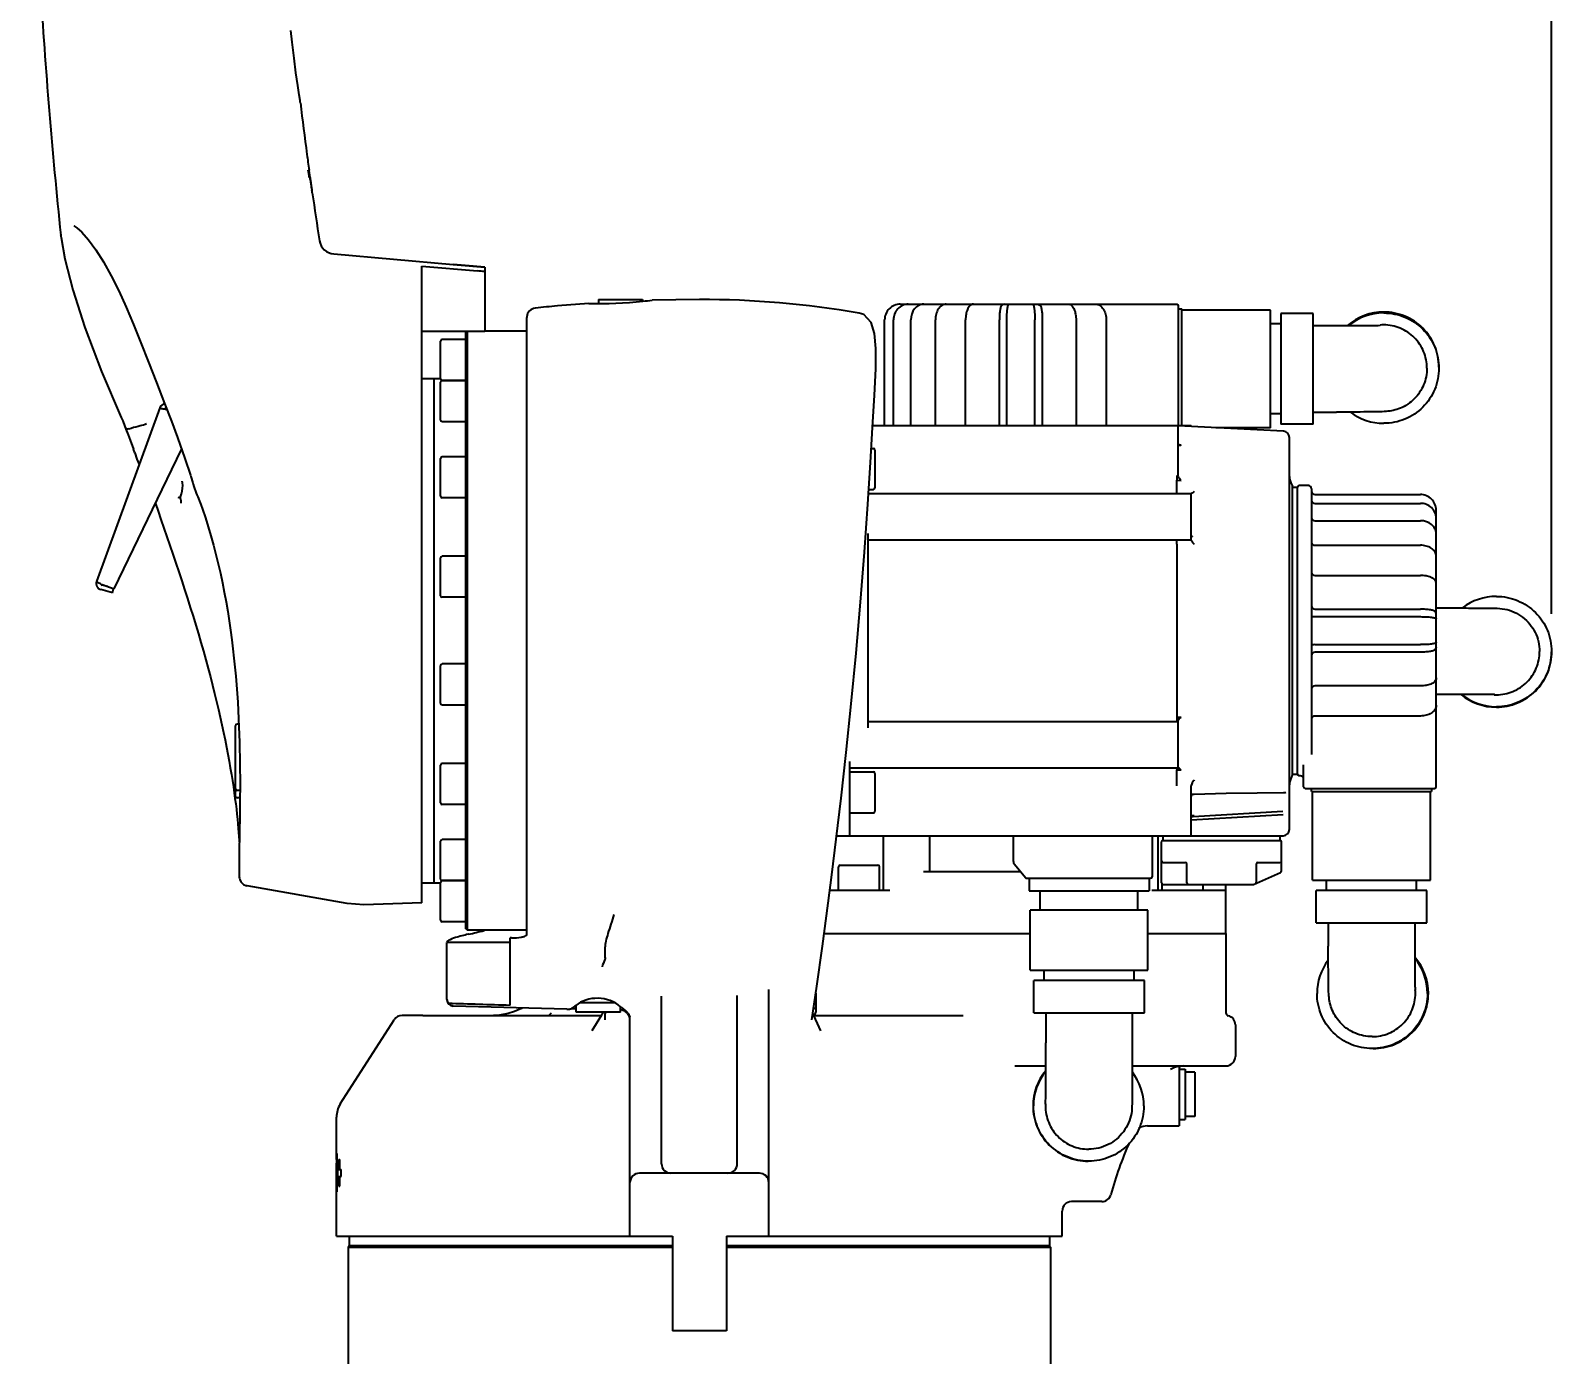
# Model space of a CAD drawing. Header units: millimetres. Extents: x 4086 to 10416, y 123 to 1549.
# Drawn here: x 6613.7 to 6734.2, y 687.2 to 792.2 of the extents above; entities that cross this region are included whole.
import ezdxf

# ---------------------------------------------------------------- set-up
doc = ezdxf.new("R2010")
doc.units = ezdxf.units.MM
doc.layers.add('外形图', color=7, linetype='Continuous')
doc.layers.add('尺寸标注', color=7, linetype='Continuous')
doc.styles.add('思源黑', font='SourceHanSansCN-Normal.ttf')
doc.dimstyles.new('尺寸标注_1_4比例中六', dxfattribs={"dimtxt": 10, "dimasz": 8, "dimexe": 2, "dimexo": 1.5, "dimgap": 1, "dimtad": 1, "dimdec": 1, "dimlfac": 4, "dimdsep": 46, "dimtxsty": '思源黑', "dimcen": 0.09, "dimadec": 0, "dimazin": 0, "dimtp": 0.01, "dimtm": 0.01, "dimtfac": 1, "dimtdec": 1, "dimtofl": 0, "dimtmove": 0, "dimatfit": 3, "dimfxl": 1, "dimtolj": 1, "dimarcsym": 0})

# ---------------------------------------------------------------- blocks, each defined once
blk = doc.blocks.new('*D778')
at = {"layer": 'Defpoints', "color": 0}
for p in [(6734.24, 975.67), (6613.72, 801.83), (6734.24, 744.42)]:
    blk.add_point(p, dxfattribs=at)
at = {"layer": '尺寸标注', "color": 0, "lineweight": -2}
for p, q in [((6613.72, 803.33), (6613.72, 977.67)), ((6734.24, 745.92), (6734.24, 977.67)), ((6621.72, 975.67), (6726.24, 975.67))]:
    blk.add_line(p, q, dxfattribs=at)
at = {"layer": '尺寸标注', "color": 0}
for points in [[(6621.72, 977), (6621.72, 974.34), (6613.72, 975.67)], [(6726.24, 974.34), (6726.24, 977), (6734.24, 975.67)]]:
    blk.add_solid(points, dxfattribs=at)
at = {"layer": '尺寸标注', "color": 0, "insert": (6673.2, 981.85), "char_height": 10, "attachment_point": 5, "style": '思源黑'}
blk.add_mtext('\\A1;482.1', dxfattribs=at)

msp = doc.modelspace()

# ---------------------------------------------------------------- linework, layer by layer
at = {"layer": '外形图', "linetype": 'Continuous'}
for p, q in [((6635.624, 782.327), (6635.625, 782.327)), ((6635.732, 781.077), (6635.773, 781.077)), ((6635.853, 780.502), (6635.812, 780.502)), ((6635.827, 780.694), (6635.853, 780.502)), ((6635.89, 780.389), (6635.874, 780.505)), ((6635.876, 780.505), (6635.886, 780.428)), ((6635.886, 780.428), (6635.915, 780.225)), ((6635.9, 780.32), (6635.89, 780.389)), ((6635.967, 779.856), (6635.991, 779.692)), ((6635.991, 779.692), (6636.01, 779.552)), ((6616.126, 775.935), (6616.124, 775.957)), ((6637.748, 774.437), (6647.219, 773.608)), ((6644.719, 723.016), (6644.719, 773.467)), ((6644.719, 773.467), (6649.132, 773.086)), ((6649.719, 768.282), (6644.719, 768.282)), ((6646.219, 764.532), (6646.219, 767.532)), ((6648.219, 767.657), (6646.344, 767.657)), ((6644.719, 764.565), (6645.719, 764.565)), ((6645.719, 764.577), (6646.219, 764.577)), ((6645.719, 724.577), (6645.719, 764.577)), ((6646.219, 761.266), (6646.219, 764.266)), ((6648.219, 764.407), (6646.344, 764.407)), ((6648.219, 764.391), (6646.344, 764.391)), ((6623.974, 762.248), (6618.964, 748.482)), ((6624.348, 762.578), (6624.898, 761.177)), ((6624.496, 762.202), (6624.444, 762.202)), ((6624.479, 762.174), (6624.452, 762.161)), ((6624.458, 762.114), (6624.479, 762.174)), ((6624.529, 762.117), (6624.458, 762.114)), ((6624.507, 762.175), (6624.479, 762.174)), ((6620.91, 761.477), (6620.989, 761.301)), ((6620.989, 761.301), (6621.034, 761.2)), ((6621.034, 761.2), (6621.206, 760.753)), ((6621.206, 760.753), (6621.248, 760.635)), ((6621.249, 760.633), (6621.248, 760.635)), ((6621.249, 760.633), (6621.283, 760.545)), ((6621.283, 760.545), (6621.459, 760.096)), ((6624.898, 761.177), (6624.898, 761.177)), ((6648.219, 761.141), (6646.344, 761.141)), ((6621.459, 760.096), (6621.626, 759.663)), ((6621.626, 759.663), (6621.884, 758.954)), ((6620.344, 747.889), (6625.7, 758.936)), ((6621.983, 758.671), (6621.884, 758.954)), ((6621.983, 758.671), (6622.161, 758.169)), ((6622.161, 758.169), (6622.333, 757.738)), ((6646.219, 755.23), (6646.219, 758.23)), ((6648.219, 758.355), (6646.344, 758.355)), ((6648.219, 755.105), (6646.344, 755.105)), ((6646.219, 747.345), (6646.219, 750.345)), ((6648.219, 750.47), (6646.344, 750.47)), ((6620.226, 747.581), (6619.304, 747.828)), ((6619.844, 748.071), (6619.401, 748.19)), ((6619.405, 748.231), (6620.344, 747.889)), ((6620.226, 747.581), (6620.311, 747.898)), ((6648.219, 747.22), (6646.344, 747.22)), ((6646.219, 738.81), (6646.219, 741.81)), ((6648.219, 741.935), (6646.344, 741.935)), ((6648.219, 738.685), (6646.344, 738.685)), ((6629.969, 732.043), (6629.969, 737.043)), ((6630.23, 737.168), (6630.094, 737.168)), ((6648.219, 734.049), (6646.344, 734.049)), ((6646.219, 730.924), (6646.219, 733.924)), ((6629.969, 731.452), (6629.969, 732.043)), ((6630.324, 731.918), (6630.094, 731.918)), ((6630.324, 731.974), (6630.322, 731.504)), ((6630.321, 731.327), (6630.094, 731.327))]:
    msp.add_line(p, q, dxfattribs=at)
at = {"layer": '外形图', "color": 7, "linetype": 'Continuous'}
for p, q in [((6647.219, 773.608), (6647.219, 773.604)), ((6648.469, 773.495), (6647.219, 773.604)), ((6647.219, 773.604), (6649.719, 773.385)), ((6649.719, 773.385), (6648.469, 773.495)), ((6649.719, 773.385), (6649.719, 768.282)), ((6657.969, 770.521), (6655.469, 770.32)), ((6655.469, 770.315), (6655.469, 770.32)), ((6658.719, 770.827), (6662.219, 770.827)), ((6658.719, 770.827), (6658.719, 770.51)), ((6662.219, 770.827), (6662.219, 770.685)), ((6666.719, 770.827), (6662.969, 770.771)), ((6682.635, 770.452), (6684.508, 770.452)), ((6684.512, 770.452), (6690.829, 770.452)), ((6690.868, 770.452), (6704.561, 770.452)), ((6704.686, 760.827), (6704.686, 770.327)), ((6653.049, 769.452), (6653.047, 769.398)), ((6653.047, 720.404), (6653.047, 769.398)), ((6679.739, 769.626), (6679.366, 769.75)), ((6681.394, 760.827), (6681.394, 769.202)), ((6682.096, 760.827), (6682.096, 769.202)), ((6683.469, 760.827), (6683.469, 769.202)), ((6685.418, 760.827), (6685.418, 769.202)), ((6687.812, 760.827), (6687.812, 769.202)), ((6690.487, 760.827), (6690.487, 769.202)), ((6691.076, 760.827), (6691.076, 769.202)), ((6693.296, 760.827), (6693.296, 769.202)), ((6693.885, 769.202), (6693.885, 760.827)), ((6696.56, 769.202), (6696.56, 760.827)), ((6698.954, 769.202), (6698.954, 760.827)), ((6704.686, 770.077), (6704.936, 770.077)), ((6704.936, 760.827), (6704.936, 770.077)), ((6711.961, 769.99), (6704.936, 769.99)), ((6711.961, 760.665), (6711.961, 769.99)), ((6715.341, 769.715), (6712.786, 769.715)), ((6712.786, 769.715), (6712.786, 760.94)), ((6715.341, 760.94), (6715.341, 769.715)), ((6648.219, 768.202), (6648.298, 768.282)), ((6648.219, 720.952), (6648.219, 768.202)), ((6648.344, 720.827), (6648.344, 768.282)), ((6653.047, 768.327), (6649.719, 768.327)), ((6712.786, 768.895), (6711.961, 768.895)), ((6715.341, 768.752), (6717.186, 768.752)), ((6724.361, 765.372), (6724.361, 765.386)), ((6712.786, 761.76), (6711.961, 761.76)), ((6715.341, 761.902), (6717.186, 761.902)), ((6680.445, 760.827), (6705.694, 760.827)), ((6704.644, 756.962), (6704.644, 760.827)), ((6712.995, 760.384), (6704.644, 760.822)), ((6705.694, 760.767), (6705.694, 760.827)), ((6711.961, 760.665), (6707.645, 760.665)), ((6715.341, 760.94), (6712.786, 760.94)), ((6704.698, 759.306), (6704.778, 759.302)), ((6704.778, 759.302), (6704.881, 759.296)), ((6713.469, 728.827), (6713.469, 759.885)), ((6680.333, 759.019), (6680.506, 759.019)), ((6680.631, 758.894), (6680.631, 755.894)), ((6704.557, 756.872), (6704.544, 756.505)), ((6680.13, 755.769), (6680.506, 755.769)), ((6704.544, 755.613), (6704.544, 756.505)), ((6704.544, 756.505), (6704.881, 756.481)), ((6713.656, 756.136), (6713.719, 756.023)), ((6713.719, 733.132), (6713.719, 756.023)), ((6713.719, 755.952), (6714.094, 755.952)), ((6714.094, 733.202), (6714.094, 755.952)), ((6714.969, 756.077), (6714.219, 756.077)), ((6715.219, 755.827), (6715.219, 734.763)), ((6680.111, 755.452), (6705.694, 755.452)), ((6705.694, 751.747), (6705.694, 755.452)), ((6715.469, 755.369), (6723.844, 755.369)), ((6715.469, 754.667), (6723.844, 754.667)), ((6715.469, 753.295), (6723.844, 753.295)), ((6725.094, 752.255), (6725.094, 754.128)), ((6680.094, 736.877), (6680.094, 752.277)), ((6705.736, 752.051), (6705.707, 752.096)), ((6705.756, 752.037), (6705.736, 752.051)), ((6705.756, 752.037), (6705.755, 752.037)), ((6725.094, 745.934), (6725.094, 752.251)), ((6680.094, 751.777), (6705.694, 751.777)), ((6704.544, 751.422), (6704.544, 737.732)), ((6715.469, 751.345), (6723.844, 751.345)), ((6715.469, 748.951), (6723.844, 748.951)), ((6715.469, 746.276), (6723.844, 746.276)), ((6715.469, 745.687), (6723.844, 745.687)), ((6725.094, 732.202), (6725.094, 745.895)), ((6715.469, 743.468), (6723.844, 743.468)), ((6723.844, 742.878), (6715.469, 742.878)), ((6733.286, 742.926), (6733.286, 742.92)), ((6723.844, 740.203), (6715.469, 740.203)), ((6704.544, 737.732), (6704.881, 737.732)), ((6723.844, 737.81), (6715.469, 737.81)), ((6680.094, 737.377), (6704.644, 737.377)), ((6704.644, 733.702), (6704.644, 737.407)), ((6678.631, 728.327), (6678.631, 734.202)), ((6678.631, 733.702), (6704.644, 733.702)), ((6678.631, 733.386), (6680.506, 733.386)), ((6680.631, 733.261), (6680.631, 730.261)), ((6704.544, 732.649), (6704.544, 733.542)), ((6704.544, 733.542), (6704.881, 733.542)), ((6713.656, 733.018), (6713.719, 733.132)), ((6713.719, 733.202), (6714.094, 733.202)), ((6714.344, 733.077), (6714.219, 733.077)), ((6714.594, 732.202), (6714.594, 733.944)), ((6704.557, 732.282), (6704.544, 732.649)), ((6705.694, 728.327), (6705.694, 732.265)), ((6705.848, 731.626), (6705.924, 731.631)), ((6705.848, 731.626), (6705.848, 731.626)), ((6712.984, 731.753), (6713.042, 731.754)), ((6713.18, 731.765), (6713.191, 731.766)), ((6713.191, 731.766), (6713.195, 731.766)), ((6713.195, 731.766), (6713.193, 731.766)), ((6713.193, 731.766), (6713.193, 731.766)), ((6714.719, 732.077), (6724.969, 732.077)), ((6715.219, 731.827), (6715.219, 732.077)), ((6715.219, 731.827), (6724.719, 731.827)), ((6715.306, 724.802), (6715.306, 731.827)), ((6724.631, 724.802), (6724.631, 731.827)), ((6724.719, 732.077), (6724.719, 731.827)), ((6648.219, 730.799), (6646.344, 730.799)), ((6678.631, 730.136), (6680.506, 730.136)), ((6705.694, 729.587), (6712.969, 730.006)), ((6705.831, 729.823), (6705.705, 729.816)), ((6712.956, 730.233), (6705.831, 729.823)), ((6648.219, 728.014), (6646.344, 728.014)), ((6677.596, 728.327), (6712.969, 728.327)), ((6681.311, 723.99), (6681.311, 728.327)), ((6684.986, 725.452), (6684.986, 728.327)), ((6691.594, 726.28), (6691.594, 728.327)), ((6702.594, 728.327), (6702.594, 725.077)), ((6703.061, 723.99), (6703.061, 728.327)), ((6703.469, 727.952), (6703.469, 728.327)), ((6703.469, 727.952), (6712.719, 727.952)), ((6712.719, 728.327), (6712.719, 727.952)), ((6646.219, 724.889), (6646.219, 727.889)), ((6703.344, 724.577), (6703.344, 727.827)), ((6712.844, 725.533), (6712.844, 727.827)), ((6677.745, 723.99), (6677.745, 725.865)), ((6677.87, 725.99), (6680.87, 725.99)), ((6680.995, 723.99), (6680.995, 725.865)), ((6692.556, 724.997), (6691.682, 726.039)), ((6703.469, 726.202), (6705.219, 726.202)), ((6705.344, 724.577), (6705.344, 726.077)), ((6710.844, 726.077), (6710.844, 724.643)), ((6710.969, 726.202), (6712.719, 726.202)), ((6630.885, 724.346), (6630.85, 724.353)), ((6638.822, 722.947), (6630.885, 724.346)), ((6644.719, 724.59), (6645.719, 724.59)), ((6645.719, 724.577), (6646.219, 724.577)), ((6646.219, 721.623), (6646.219, 724.623)), ((6648.219, 724.764), (6646.344, 724.764)), ((6648.219, 724.748), (6646.344, 724.748)), ((6676.92, 722.99), (6677.209, 725.211)), ((6692.174, 725.452), (6684.486, 725.452)), ((6692.652, 724.952), (6702.469, 724.952)), ((6692.844, 724.952), (6692.844, 723.952)), ((6702.344, 724.952), (6702.344, 723.952)), ((6703.377, 723.99), (6703.377, 724.498)), ((6703.469, 724.452), (6710.571, 724.452)), ((6706.627, 723.99), (6706.627, 724.452)), ((6708.436, 720.577), (6708.436, 724.452)), ((6710.622, 724.463), (6712.77, 725.419)), ((6715.306, 724.802), (6724.631, 724.802)), ((6716.401, 723.977), (6716.401, 724.802)), ((6723.536, 723.977), (6723.536, 724.802)), ((6681.811, 723.99), (6677.05, 723.99)), ((6692.844, 723.952), (6702.344, 723.952)), ((6693.719, 722.427), (6693.719, 723.952)), ((6701.469, 722.427), (6701.469, 723.952)), ((6708.436, 723.99), (6702.561, 723.99)), ((6724.356, 723.977), (6715.581, 723.977)), ((6715.581, 721.422), (6715.581, 723.977)), ((6724.356, 721.422), (6724.356, 723.977)), ((6640.125, 722.856), (6638.822, 722.947)), ((6644.719, 723.016), (6640.125, 722.856)), ((6702.256, 722.427), (6692.931, 722.427)), ((6692.931, 717.677), (6692.931, 722.427)), ((6702.256, 717.677), (6702.256, 722.427)), ((6648.219, 721.498), (6646.344, 721.498)), ((6648.219, 720.952), (6648.344, 720.827)), ((6653.047, 720.827), (6648.344, 720.827)), ((6715.581, 721.422), (6724.356, 721.422)), ((6716.544, 721.422), (6716.544, 719.577)), ((6723.394, 721.422), (6723.394, 719.577)), ((6651.719, 719.867), (6646.719, 719.867)), ((6646.719, 715.354), (6646.719, 719.867)), ((6648.421, 720.516), (6648.406, 720.513)), ((6651.83, 720.232), (6651.719, 720.232)), ((6651.719, 714.902), (6651.719, 720.232)), ((6676.597, 720.577), (6692.931, 720.577)), ((6676.597, 720.577), (6692.931, 720.577)), ((6702.256, 720.577), (6708.436, 720.577)), ((6702.256, 720.577), (6708.436, 720.577)), ((6708.436, 720.577), (6708.436, 714.295)), ((6659.263, 718.655), (6659.263, 719.469)), ((6692.931, 717.677), (6702.256, 717.677)), ((6694.026, 716.852), (6694.026, 717.677)), ((6701.161, 716.852), (6701.161, 717.677)), ((6672.219, 696.577), (6672.219, 716.139)), ((6701.981, 716.852), (6693.206, 716.852)), ((6693.206, 714.297), (6693.206, 716.852)), ((6701.981, 714.297), (6701.981, 716.852)), ((6656.219, 714.578), (6647.206, 714.814)), ((6652.697, 714.671), (6652.624, 714.633)), ((6656.969, 714.327), (6656.969, 714.894)), ((6660.032, 715.077), (6657.255, 715.077)), ((6660.469, 714.327), (6660.469, 714.78)), ((6660.478, 714.774), (6660.498, 714.756)), ((6663.719, 702.327), (6663.719, 715.619)), ((6669.719, 702.327), (6669.719, 715.648)), ((6675.936, 714.571), (6675.764, 714.676)), ((6675.936, 715.848), (6675.936, 714.327)), ((6638.267, 707.062), (6642.543, 713.741)), ((6644.803, 714.077), (6658.963, 714.077)), ((6652.252, 714.462), (6652.065, 714.389)), ((6652.624, 714.633), (6652.252, 714.462)), ((6656.219, 714.578), (6656.417, 714.589)), ((6660.469, 714.327), (6656.969, 714.327)), ((6658.975, 714.096), (6658.553, 713.42)), ((6659.116, 714.327), (6658.975, 714.096)), ((6659.241, 714.327), (6659.263, 714.212)), ((6659.263, 713.726), (6659.263, 714.212)), ((6660.707, 714.593), (6660.738, 714.569)), ((6661.173, 713.98), (6661.168, 713.992)), ((6661.178, 713.969), (6661.173, 713.98)), ((6661.219, 696.577), (6661.219, 713.901)), ((6675.766, 714.123), (6675.703, 714.262)), ((6676.083, 713.432), (6675.766, 714.123)), ((6675.787, 714.077), (6687.626, 714.077)), ((6693.206, 714.297), (6701.981, 714.297)), ((6694.169, 714.297), (6694.169, 711.902)), ((6701.019, 714.297), (6701.019, 711.902)), ((6658.553, 713.42), (6658.187, 712.847)), ((6658.187, 712.847), (6658.187, 712.847)), ((6676.352, 712.857), (6676.083, 713.432)), ((6709.186, 713.327), (6709.186, 710.827)), ((6720.013, 712.402), (6720.027, 712.402)), ((6691.714, 710.077), (6694.167, 710.077)), ((6701.017, 710.077), (6708.436, 710.077)), ((6704.719, 710.07), (6704.719, 705.328)), ((6704.719, 709.827), (6705.219, 709.827)), ((6705.219, 709.827), (6705.219, 705.827)), ((6705.969, 709.577), (6705.219, 709.577)), ((6705.969, 709.577), (6705.969, 706.077)), ((6637.969, 702.655), (6637.969, 706.01)), ((6702.213, 705.327), (6704.719, 705.327)), ((6704.719, 705.827), (6705.219, 705.827)), ((6705.969, 706.077), (6705.219, 706.077)), ((6637.99, 703.14), (6638.012, 703.14)), ((6638.012, 700.102), (6638.012, 703.14)), ((6638.161, 702.653), (6638.227, 702.653)), ((6638.161, 701.866), (6638.161, 702.653)), ((6638.227, 701.866), (6638.227, 702.653)), ((6697.567, 703.477), (6697.561, 703.477)), ((6637.969, 696.577), (6637.969, 701.848)), ((6637.97, 702.374), (6638.012, 702.374)), ((6637.97, 701.848), (6637.97, 702.374)), ((6637.986, 702.287), (6638.012, 702.287)), ((6637.986, 700.102), (6637.986, 702.287)), ((6638.08, 701.866), (6638.345, 701.866)), ((6638.08, 701.324), (6638.08, 701.866)), ((6638.329, 701.324), (6638.329, 701.866)), ((6638.345, 701.324), (6638.345, 701.866)), ((6671.469, 701.577), (6661.969, 701.577)), ((6638.08, 701.324), (6638.345, 701.324)), ((6638.161, 700.538), (6638.161, 701.324)), ((6638.161, 700.538), (6638.227, 700.538)), ((6638.227, 700.538), (6638.227, 701.324)), ((6637.986, 700.102), (6638.012, 700.102)), ((6698.6, 699.327), (6696.194, 699.327)), ((6695.469, 696.577), (6695.469, 698.577)), ((6637.969, 696.577), (6664.582, 696.577)), ((6638.969, 695.827), (6638.906, 695.719)), ((6638.906, 695.719), (6664.582, 695.719)), ((6638.906, 695.719), (6638.906, 683.327)), ((6638.969, 696.577), (6638.969, 695.827)), ((6664.582, 695.827), (6638.969, 695.827)), ((6664.582, 696.577), (6664.582, 689.077)), ((6668.856, 696.577), (6695.469, 696.577)), ((6668.856, 696.577), (6668.856, 689.077)), ((6694.469, 695.827), (6668.856, 695.827)), ((6668.856, 695.719), (6694.531, 695.719)), ((6694.469, 696.577), (6694.469, 695.827)), ((6694.469, 695.827), (6694.531, 695.719)), ((6694.531, 695.719), (6694.531, 683.327)), ((6668.856, 689.077), (6664.582, 689.077))]:
    msp.add_line(p, q, dxfattribs=at)
at = {"layer": '外形图'}
msp.add_line((6644.803, 714.077), (6643.168, 714.077), dxfattribs=at)
at = {"layer": '外形图', "linetype": 'Continuous'}
for points in [[(6635.101, 786.438), (6635.078, 786.591), (6635.009, 787.05), (6634.899, 787.793), (6634.759, 788.779), (6634.603, 789.949), (6634.448, 791.229), (6634.349, 792.154)], [(6617.155, 776.669), (6617.167, 776.663), (6617.401, 776.511), (6617.801, 776.152), (6618.323, 775.564), (6618.908, 774.766), (6619.514, 773.803), (6620.117, 772.709), (6620.711, 771.508), (6621.299, 770.215), (6621.884, 768.838), (6622.473, 767.384), (6623.075, 765.855), (6623.696, 764.253), (6624.348, 762.578)], [(6616.149, 775.736), (6616.446, 774.045), (6617.074, 771.6), (6618.037, 768.618), (6619.353, 765.125), (6620.91, 761.477)], [(6624.36, 762.143), (6624.28, 762.143), (6624.188, 762.152), (6624.12, 762.162)], [(6624.452, 762.161), (6624.424, 762.152), (6624.36, 762.143)], [(6624.898, 761.177), (6625.364, 759.895), (6625.946, 758.232), (6626.392, 756.908)], [(6626.392, 756.908), (6626.43, 756.791), (6626.58, 756.301), (6626.61, 756.197)], [(6625.765, 756.303), (6625.762, 756.325), (6625.76, 756.342), (6625.757, 756.359)], [(6626.61, 756.197), (6626.665, 756.011), (6626.852, 755.479), (6626.904, 755.355)], [(6623.625, 754.657), (6623.834, 754.044), (6624.062, 753.378), (6624.294, 752.704), (6624.528, 752.021), (6624.764, 751.333), (6625, 750.639), (6625.236, 749.94), (6625.471, 749.239), (6625.704, 748.536), (6625.934, 747.831), (6626.161, 747.127), (6626.383, 746.423), (6626.602, 745.72), (6626.816, 745.02), (6627.025, 744.324), (6627.228, 743.632), (6627.425, 742.945), (6627.616, 742.263), (6627.799, 741.588), (6627.976, 740.919), (6628.147, 740.259), (6628.31, 739.607), (6628.467, 738.965), (6628.617, 738.333), (6628.76, 737.711), (6628.895, 737.101), (6629.023, 736.503), (6629.143, 735.917), (6629.256, 735.343), (6629.363, 734.783), (6629.462, 734.237), (6629.555, 733.706), (6629.642, 733.189), (6629.722, 732.688), (6629.796, 732.203), (6629.864, 731.733), (6629.926, 731.281), (6629.982, 730.845), (6630.033, 730.425), (6630.078, 730.023), (6630.119, 729.637), (6630.155, 729.268), (6630.187, 728.917), (6630.216, 728.582), (6630.24, 728.265), (6630.261, 727.964), (6630.27, 727.827)], [(6626.904, 755.355), (6626.981, 755.173), (6627.17, 754.697), (6627.211, 754.583)], [(6627.211, 754.583), (6627.346, 754.202), (6627.579, 753.51), (6627.803, 752.803), (6628.017, 752.084), (6628.222, 751.355), (6628.415, 750.618), (6628.597, 749.874), (6628.768, 749.124), (6628.929, 748.371), (6629.078, 747.616), (6629.218, 746.86), (6629.347, 746.105), (6629.466, 745.353), (6629.575, 744.605), (6629.675, 743.863), (6629.765, 743.127), (6629.846, 742.399), (6629.919, 741.679), (6629.985, 740.97), (6630.043, 740.271), (6630.094, 739.584), (6630.139, 738.909), (6630.178, 738.248), (6630.211, 737.6)], [(6630.211, 737.6), (6630.238, 736.967), (6630.261, 736.348), (6630.28, 735.745), (6630.294, 735.157), (6630.306, 734.585), (6630.314, 734.029), (6630.32, 733.489), (6630.324, 732.967), (6630.325, 732.462), (6630.324, 731.974)], [(6630.322, 731.504), (6630.319, 731.051), (6630.314, 730.616), (6630.309, 730.199), (6630.304, 729.799), (6630.298, 729.417), (6630.292, 729.053), (6630.286, 728.706)]]:
    msp.add_lwpolyline(points, dxfattribs=at)
at = {"layer": '外形图', "color": 7, "linetype": 'Continuous'}
for points in [[(6680.264, 757.911), (6680.437, 760.691), (6680.595, 763.245), (6680.695, 765.325), (6680.705, 766.935), (6680.602, 768.122), (6680.333, 768.998), (6679.739, 769.626)], [(6677.209, 725.211), (6677.562, 728.042), (6677.948, 731.305), (6678.35, 734.914), (6678.749, 738.774), (6679.13, 742.782), (6679.48, 746.829), (6679.791, 750.802), (6680.057, 754.593), (6680.264, 757.911)], [(6705.707, 731.471), (6705.744, 731.552), (6705.798, 731.607), (6705.848, 731.626)], [(6705.924, 731.631), (6708.452, 731.685), (6710.903, 731.727), (6712.984, 731.753)], [(6713.042, 731.754), (6713.128, 731.76), (6713.18, 731.765)], [(6630.286, 728.706), (6630.274, 728.064), (6630.264, 727.491)], [(6630.264, 727.491), (6630.259, 727.23), (6630.255, 726.985), (6630.252, 726.757), (6630.249, 726.546), (6630.247, 726.35), (6630.245, 726.17), (6630.244, 726.006), (6630.244, 725.857), (6630.244, 725.723), (6630.244, 725.603), (6630.245, 725.496), (6630.246, 725.402), (6630.248, 725.32), (6630.249, 725.249), (6630.251, 725.186), (6630.254, 725.131), (6630.258, 725.08), (6630.263, 725.027), (6630.273, 724.961), (6630.3, 724.855)], [(6630.3, 724.855), (6630.389, 724.671), (6630.588, 724.468), (6630.85, 724.353)], [(6675.627, 713.739), (6676.018, 716.408), (6676.461, 719.564), (6676.92, 722.99)], [(6652.067, 714.389), (6651.568, 714.236), (6650.886, 714.107), (6650.398, 714.077)]]:
    msp.add_lwpolyline(points, dxfattribs=at)
at = {"layer": '外形图', "linetype": 'Continuous'}
for centre, radius, start, end in [((7066.902, 823.059), 453.233, 183.46376, 185.96812), ((6942.867, 823.588), 310, 186.88666, 187.64866), ((6942.852, 823.589), 309.987, 187.64931, 187.88089), ((6942.866, 823.588), 309.999, 187.64876, 187.8803), ((6633.828, 780.18), 2.072, 2.0641, 3.87706), ((6734.385, 794.218), 99.466, 188.03195, 188.18192), ((6725.931, 792.964), 90.925, 188.03508, 188.21555), ((6670.436, 785.019), 34.858, 188.17532, 188.35362), ((6682.917, 786.711), 47.458, 188.16505, 188.71068), ((6942.867, 823.588), 310, 188.218, 188.92605), ((6626.711, 777.044), 10.643, 185.98254, 186.99341), ((6637.857, 775.682), 1.25, 188.92605, 265), ((6646.344, 767.532), 0.125, 90, 180), ((6646.344, 764.532), 0.125, 180, 270), ((6646.344, 764.266), 0.125, 90, 180), ((6624.444, 762.077), 0.5, 100.58765, 160), ((6624.444, 762.077), 0.125, 90, 147.80848), ((6646.344, 761.266), 0.125, 180, 270), ((6646.344, 758.23), 0.125, 90, 180), ((6625.137, 756.281), 0.625, 7.11123, 13.63946), ((6646.344, 755.23), 0.125, 180, 270), ((6646.344, 750.345), 0.125, 90, 180), ((6619.433, 748.311), 0.5, 160, 255), ((6620.336, 750.808), 2.739, 247.38329, 248.1714), ((6619.433, 748.311), 0.125, 201.7324, 255), ((6620.4, 750.967), 2.911, 248.17283, 250.00544), ((6646.344, 747.345), 0.125, 180, 270), ((6646.344, 741.81), 0.125, 90, 180), ((6646.344, 738.81), 0.125, 180, 270), ((6630.094, 737.043), 0.125, 90, 180), ((6646.344, 733.924), 0.125, 90, 180), ((6630.094, 732.043), 0.125, 180, 270), ((6630.094, 731.452), 0.125, 180, 270), ((6646.344, 730.924), 0.125, 180, 270)]:
    msp.add_arc(centre, radius, start, end, dxfattribs=at)
at = {"layer": '外形图', "color": 7, "linetype": 'Continuous'}
for centre, radius, start, end in [((6636.479, 626.656), 146.975, 84.8318, 85.06131), ((6653.797, 769.399), 0.75, 95.9752, 175.89389), ((6666.719, 645.846), 124.976, 95.16458, 95.97059), ((6658.818, 803.545), 33.035, 268.52734, 275.93419), ((6658.724, 804.58), 34.074, 275.91113, 277.15614), ((6666.719, 695.827), 75, 80.29128, 90), ((6704.561, 770.327), 0.125, 0, 90), ((6684.959, 769.202), 1.491, 179.36074, 179.99983), ((6720.936, 765.458), 4.375, 89.99973, 130.89075), ((6720.936, 765.385), 4.375, 89.99991, 129.54992), ((6720.936, 765.392), 3.418, 90.00594, 94.69211), ((6720.936, 765.386), 4.375, 232.92112, 270.0004), ((6712.969, 759.885), 0.5, 0, 87), ((6680.506, 758.894), 0.125, 0, 90), ((6680.506, 755.894), 0.125, 270, 0), ((6714.719, 756.795), 1.25, 180, 211.78833), ((6714.219, 755.952), 0.125, 90, 180), ((6714.969, 755.827), 0.25, 0, 90), ((6715.469, 755.619), 0.25, 180, 270), ((6715.469, 754.917), 0.25, 180, 270), ((6715.469, 753.545), 0.25, 180, 270), ((6723.844, 751.804), 1.491, 89.36074, 89.99983), ((6705.811, 752.131), 0.109, 239.70147, 243.88584), ((6715.469, 751.595), 0.25, 180, 270), ((6715.469, 749.201), 0.25, 180, 270), ((6729.861, 742.92), 4.375, 89.9999, 127.70601), ((6715.469, 746.526), 0.25, 180, 270), ((6715.469, 742.628), 0.25, 90, 180), ((6715.469, 739.953), 0.25, 90, 180), ((6729.861, 742.887), 4.375, 230.34018, 269.99991), ((6729.861, 742.92), 4.375, 230.96744, 269.99995), ((6729.861, 742.905), 3.41, 266.92407, 269.99726), ((6715.469, 737.56), 0.25, 90, 180), ((6680.506, 733.261), 0.125, 0, 90), ((6714.719, 732.36), 1.25, 148.21167, 180), ((6714.219, 733.202), 0.125, 180, 270), ((6714.344, 732.827), 0.25, 0, 90), ((6714.719, 732.202), 0.125, 180, 270), ((6724.969, 732.202), 0.125, 270, 0), ((6680.506, 730.261), 0.125, 270, 0), ((6705.836, 729.743), 0.193, 93.23402, 97.03316), ((6646.344, 727.889), 0.125, 90, 180), ((6703.469, 727.827), 0.125, 90, 180), ((6712.719, 727.827), 0.125, 0, 90), ((6712.969, 728.827), 0.5, 270, 0), ((6677.87, 725.865), 0.125, 90, 180), ((6680.87, 725.865), 0.125, 0, 90), ((6691.969, 726.28), 0.375, 180, 220.00002), ((6703.469, 726.327), 0.125, 180, 270), ((6705.219, 726.077), 0.125, 0, 89.99975), ((6710.969, 726.077), 0.125, 90, 180), ((6712.719, 726.327), 0.125, 270, 0), ((6712.719, 725.533), 0.125, 294, 0), ((6646.344, 724.889), 0.125, 180, 270), ((6646.344, 724.623), 0.125, 90, 180), ((6692.652, 725.077), 0.125, 220.00002, 270), ((6702.469, 725.077), 0.125, 270, 0), ((6703.469, 724.577), 0.125, 180, 270), ((6705.469, 724.577), 0.125, 180, 270), ((6710.571, 724.577), 0.125, 270, 294), ((6710.719, 724.643), 0.125, 294.00012, 0.00002), ((6646.344, 721.623), 0.125, 180, 270), ((6640.932, 755.251), 35.532, 282.16694, 284.23188), ((6720.028, 715.827), 4.375, 142.92112, 180.0004), ((6720.027, 715.827), 4.375, 359.99991, 39.54992), ((6720.1, 715.827), 4.375, 359.99973, 40.89075), ((6720.034, 715.827), 3.418, 0.00594, 4.69211), ((6647.221, 715.355), 0.502, 180.06089, 198.42883), ((6647.219, 715.314), 0.5, 180, 268.5), ((6647.221, 715.356), 0.502, 198.5478, 216.75697), ((6643.168, 713.327), 0.75, 90, 146.47117), ((6657.937, 684.539), 30.089, 91.8701, 92.50611), ((6660.41, 713.785), 0.739, 84.39703, 85.41587), ((6660.417, 713.747), 0.776, 82.45476, 85.14814), ((6660.415, 713.74), 0.783, 71.29776, 82.42473), ((6660.411, 713.728), 0.796, 59.42268, 71.26055), ((6660.398, 713.708), 0.819, 48.76726, 59.3951), ((6660.388, 713.697), 0.834, 38.98106, 48.76563), ((6659.998, 713.486), 1.312, 36.62191, 38.61265), ((6660.388, 713.696), 0.835, 29.69787, 38.97668), ((6660.398, 713.702), 0.823, 20.64434, 29.69375), ((6660.48, 713.788), 0.739, 10.8384, 13.40693), ((6660.818, 713.791), 0.402, 13.404, 15.10554), ((6660.496, 713.791), 0.723, 8.58122, 10.83715), ((6660.527, 713.795), 0.692, 0.05677, 8.6218), ((6675.686, 714.327), 0.25, 291.73271, 0), ((6708.686, 714.295), 0.25, 180, 255.52249), ((6708.436, 713.327), 0.75, 0, 75.85863), ((6705.077, 709.327), 0.75, 90, 118.53881), ((6708.436, 710.827), 0.75, 270, 0), ((6697.529, 706.902), 4.375, 140.34018, 179.99991), ((6697.561, 706.902), 4.375, 140.96744, 179.99995), ((6697.561, 706.902), 4.375, 359.9999, 37.70601), ((6639.969, 706.01), 2, 148.28884, 180), ((6697.546, 706.902), 3.41, 176.92407, 179.99726), ((6702.213, 704.077), 1.25, 90.00002, 122.11977), ((6723.516, 693.576), 25, 155.37729, 165.37703), ((6674.989, 701.408), 37.032, 178.0708, 178.50518), ((6604.939, 703.748), 33.057, 358.1051, 358.36131), ((6615.116, 703.453), 22.877, 358.36933, 359.21395), ((6643.855, 701.698), 5.887, 178.35136, 178.53652), ((6661.969, 700.827), 0.75, 90, 180), ((6664.469, 702.327), 0.75, 180, 270), ((6668.969, 702.327), 0.75, 270, 0), ((6671.469, 700.827), 0.75, 0, 90), ((6696.219, 698.577), 0.75, 91.84344, 180), ((6698.6, 700.077), 0.75, 270, 345.37703)]:
    msp.add_arc(centre, radius, start, end, dxfattribs=at)
msp.add_ellipse((6658.719, 713.351), major_axis=(2.489, -0.277), ratio=0.8311978, start_param=0.8825209, end_param=2.4632608, dxfattribs=at)
at = {"layer": '外形图', "linetype": 'Continuous'}
for points in [[(6635.812, 780.502), (6635.785, 780.694), (6635.759, 780.886), (6635.732, 781.077)], [(6635.773, 781.077), (6635.791, 780.95), (6635.809, 780.822), (6635.827, 780.694)], [(6621.522, 760.573), (6621.762, 760.664), (6622.011, 760.729), (6622.258, 760.796)], [(6625.402, 755.165), (6625.466, 755.144), (6625.53, 755.124), (6625.591, 755.098)], [(6625.592, 755.1), (6625.615, 754.958), (6625.634, 754.815), (6625.647, 754.671)]]:
    msp.add_open_spline(points, degree=3, dxfattribs=at)
for points, knots in [([(6635.948, 779.955), (6635.95, 779.939), (6635.957, 779.891), (6635.964, 779.843), (6635.969, 779.811)], [0, 0, 0, 0, 2530.4186607, 7710.590307, 7710.590307, 7710.590307, 7710.590307]), ([(6635.969, 779.811), (6635.97, 779.807), (6635.973, 779.803), (6635.971, 779.794), (6635.973, 779.794)], [0, 0, 0, 0, 5914.7614311, 7708.3564043, 7708.3564043, 7708.3564043, 7708.3564043]), ([(6636.047, 779.276), (6636.029, 779.276), (6636.053, 779.408), (6636.016, 779.459), (6636.006, 779.524)], [0, 0, 0, 0, 1663.6386724, 7697.3142974, 7697.3142974, 7697.3142974, 7697.3142974]), ([(6624.12, 762.162), (6624.096, 762.166), (6624.056, 762.172), (6624.001, 762.18), (6623.971, 762.183), (6623.95, 762.182), (6623.948, 762.178)], [0, 0, 0, 0, 5388.4435227, 9434.4882241, 11988.2812338, 13057.4603642, 13057.4603642, 13057.4603642, 13057.4603642]), ([(6624.458, 762.114), (6624.427, 762.118), (6624.314, 762.131), (6624.201, 762.148), (6624.12, 762.162)], [0, 0, 0, 0, 2014.5526647, 7360.8198031, 7360.8198031, 7360.8198031, 7360.8198031]), ([(6621.526, 760.574), (6621.467, 760.552), (6621.369, 760.563), (6621.261, 760.601), (6621.249, 760.633)], [0, 0, 0, 0, 4735.9763676, 7344.4552343, 7344.4552343, 7344.4552343, 7344.4552343]), ([(6622.258, 760.796), (6622.313, 760.811), (6622.545, 760.837), (6622.772, 760.911), (6622.926, 760.996)], [0, 0, 0, 0, 1778.4260352, 7341.0701777, 7341.0701777, 7341.0701777, 7341.0701777]), ([(6625.591, 755.1), (6625.626, 755.207), (6625.748, 755.594), (6625.81, 756.012), (6625.765, 756.303)], [0, 0, 0, 0, 1991.0393882, 7190.332689, 7190.332689, 7190.332689, 7190.332689]), ([(6619.283, 748.279), (6619.237, 748.298), (6619.156, 748.334), (6619.052, 748.392), (6618.99, 748.432), (6618.959, 748.47), (6618.964, 748.482)], [0, 0, 0, 0, 4808.9452774, 8697.3327047, 11298.3837883, 12525.9721718, 12525.9721718, 12525.9721718, 12525.9721718])]:
    msp.add_open_spline(points, degree=3, knots=knots, dxfattribs=at)
at = {"layer": '外形图', "color": 7, "linetype": 'Continuous'}
for points, knots in [([(6682.635, 770.452), (6682.318, 770.452), (6681.656, 770.183), (6681.394, 769.521), (6681.394, 769.202)], [0, 0, 0, 0, 3624.5000729, 7263.5772665, 7263.5772665, 7263.5772665, 7263.5772665]), ([(6683.27, 770.452), (6682.966, 770.452), (6682.327, 770.165), (6682.096, 769.517), (6682.096, 769.202)], [0, 0, 0, 0, 3565.6522987, 7261.8406713, 7261.8406713, 7261.8406713, 7261.8406713]), ([(6684.512, 770.452), (6684.373, 770.452), (6684.085, 770.381), (6683.622, 769.996), (6683.472, 769.524), (6683.469, 769.219)], [0, 0, 0, 0, 2290.2671416, 4662.0135422, 9677.2550336, 9677.2550336, 9677.2550336, 9677.2550336]), ([(6686.277, 770.452), (6686.154, 770.452), (6685.895, 770.369), (6685.619, 770.064), (6685.455, 769.659), (6685.418, 769.358), (6685.418, 769.202)], [0, 0, 0, 0, 2866.19469, 5907.7869067, 9261.9522122, 12863.8273338, 12863.8273338, 12863.8273338, 12863.8273338]), ([(6688.445, 770.452), (6688.336, 770.452), (6688.111, 770.344), (6687.934, 770.024), (6687.834, 769.638), (6687.812, 769.353), (6687.812, 769.202)], [0, 0, 0, 0, 2774.7960491, 5652.4840716, 9042.8021395, 12854.8404534, 12854.8404534, 12854.8404534, 12854.8404534]), ([(6690.868, 770.452), (6690.804, 770.452), (6690.687, 770.406), (6690.599, 770.273), (6690.56, 770.139), (6690.522, 769.931), (6690.495, 769.616), (6690.487, 769.348), (6690.487, 769.202)], [0, 0, 0, 0, 2500.2082511, 4447.3316433, 6084.7773906, 7949.4015845, 12727.230153, 18454.4348658, 18454.4348658, 18454.4348658, 18454.4348658]), ([(6691.076, 769.202), (6691.076, 769.362), (6691.084, 769.658), (6691.113, 770.041), (6691.157, 770.297), (6691.196, 770.417), (6691.226, 770.452), (6691.24, 770.452)], [0, 0, 0, 0, 5708.4470077, 10562.7256586, 13856.1074524, 14779.7962704, 15255.4281433, 15255.4281433, 15255.4281433, 15255.4281433]), ([(6693.133, 770.452), (6693.146, 770.452), (6693.176, 770.417), (6693.216, 770.297), (6693.259, 770.041), (6693.288, 769.658), (6693.296, 769.362), (6693.296, 769.202)], [0, 0, 0, 0, 476.0795637, 1400.6378336, 4697.1205066, 9555.9723264, 15269.8003167, 15269.8003167, 15269.8003167, 15269.8003167]), ([(6693.504, 770.452), (6693.568, 770.452), (6693.685, 770.406), (6693.773, 770.273), (6693.812, 770.139), (6693.85, 769.931), (6693.877, 769.616), (6693.885, 769.348), (6693.885, 769.202)], [0, 0, 0, 0, 2498.2043777, 4443.7671844, 6079.9005475, 7943.0302775, 12717.0294997, 18439.6439576, 18439.6439576, 18439.6439576, 18439.6439576]), ([(6695.927, 770.452), (6696.037, 770.452), (6696.261, 770.344), (6696.438, 770.024), (6696.538, 769.638), (6696.56, 769.353), (6696.56, 769.202)], [0, 0, 0, 0, 2768.9804322, 5640.6371895, 9023.8495852, 12827.8983554, 12827.8983554, 12827.8983554, 12827.8983554]), ([(6698.095, 770.452), (6698.219, 770.452), (6698.477, 770.369), (6698.753, 770.064), (6698.917, 769.659), (6698.954, 769.358), (6698.954, 769.202)], [0, 0, 0, 0, 2856.9829615, 5888.7997356, 9232.1850126, 12822.4839855, 12822.4839855, 12822.4839855, 12822.4839855]), ([(6725.311, 765.459), (6725.311, 766.028), (6725.083, 767.178), (6724.11, 768.632), (6722.656, 769.606), (6721.505, 769.834), (6720.936, 769.834)], [0, 0, 0, 0, 3182.9983012, 6366.0292728, 9549.1552254, 12732.5484203, 12732.5484203, 12732.5484203, 12732.5484203]), ([(6720.936, 769.76), (6721.505, 769.76), (6722.656, 769.533), (6724.11, 768.559), (6725.083, 767.105), (6725.311, 765.955), (6725.311, 765.386)], [0, 0, 0, 0, 3182.1401095, 6364.0111501, 9545.862599, 12727.7060931, 12727.7060931, 12727.7060931, 12727.7060931]), ([(6717.186, 768.752), (6717.936, 768.752), (6719.093, 768.761), (6720.251, 768.764), (6720.658, 768.782)], [0, 0, 0, 0, 4656.1667827, 7187.9595542, 7187.9595542, 7187.9595542, 7187.9595542]), ([(6724.361, 765.386), (6724.361, 765.831), (6724.183, 766.732), (6723.421, 767.87), (6722.282, 768.632), (6721.382, 768.81), (6720.936, 768.81)], [0, 0, 0, 0, 3178.1695579, 6356.4361528, 9534.7797978, 12713.4952973, 12713.4952973, 12713.4952973, 12713.4952973]), ([(6724.361, 765.372), (6724.361, 764.927), (6724.183, 764.027), (6723.423, 762.891), (6722.336, 762.156), (6721.312, 761.937), (6720.437, 761.925), (6719.564, 761.91), (6718.45, 761.904), (6717.625, 761.902), (6717.186, 761.902)], [0, 0, 0, 0, 3436.3300788, 6869.0576305, 10297.7461998, 13288.448337, 14810.0932674, 17047.9329409, 20025.5540937, 23413.9694181, 23413.9694181, 23413.9694181, 23413.9694181]), ([(6725.311, 765.386), (6725.311, 764.817), (6725.083, 763.666), (6724.11, 762.212), (6722.656, 761.239), (6721.505, 761.011), (6720.936, 761.011)], [0, 0, 0, 0, 3133.4213525, 6266.8748666, 9400.4218823, 12534.2319778, 12534.2319778, 12534.2319778, 12534.2319778]), ([(6704.644, 759.418), (6704.644, 759.381), (6704.67, 759.304), (6704.744, 759.28), (6704.776, 759.279)], [0, 0, 0, 0, 3747.7692997, 6998.9304118, 6998.9304118, 6998.9304118, 6998.9304118]), ([(6704.881, 756.481), (6704.857, 756.506), (6704.758, 756.618), (6704.68, 756.753), (6704.655, 756.865)], [0, 0, 0, 0, 1593.4805797, 6941.2709933, 6941.2709933, 6941.2709933, 6941.2709933]), ([(6704.557, 755.452), (6704.553, 755.452), (6704.554, 755.474), (6704.548, 755.498), (6704.547, 755.552), (6704.545, 755.59), (6704.544, 755.613)], [0, 0, 0, 0, 851.005935, 3241.216386, 7101.1375678, 12263.296591, 12263.296591, 12263.296591, 12263.296591]), ([(6705.931, 755.612), (6705.89, 755.571), (6705.82, 755.515), (6705.74, 755.452), (6705.705, 755.452)], [0, 0, 0, 0, 4323.0951186, 6917.3845562, 6917.3845562, 6917.3845562, 6917.3845562]), ([(6725.094, 754.128), (6725.094, 754.445), (6724.825, 755.107), (6724.162, 755.369), (6723.844, 755.369)], [0, 0, 0, 0, 3455.2635717, 6924.4236237, 6924.4236237, 6924.4236237, 6924.4236237]), ([(6725.094, 753.493), (6725.094, 753.797), (6724.806, 754.436), (6724.159, 754.667), (6723.844, 754.667)], [0, 0, 0, 0, 3393.2774847, 6910.7805201, 6910.7805201, 6910.7805201, 6910.7805201]), ([(6725.094, 752.251), (6725.094, 752.391), (6725.022, 752.678), (6724.637, 753.141), (6724.165, 753.291), (6723.861, 753.295)], [0, 0, 0, 0, 2189.4366351, 4456.7653516, 9251.2075614, 9251.2075614, 9251.2075614, 9251.2075614]), ([(6705.787, 752.024), (6705.783, 752.025), (6705.775, 752.028), (6705.767, 752.031), (6705.763, 752.033)], [0, 0, 0, 0, 3452.070263, 6843.3747594, 6843.3747594, 6843.3747594, 6843.3747594]), ([(6704.543, 751.527), (6704.543, 751.559), (6704.545, 751.616), (6704.541, 751.7), (6704.553, 751.738), (6704.544, 751.777), (6704.55, 751.777)], [0, 0, 0, 0, 4632.8964028, 8560.4578222, 11186.1095505, 12116.5903855, 12116.5903855, 12116.5903855, 12116.5903855]), ([(6705.711, 751.688), (6705.723, 751.665), (6705.784, 751.566), (6705.863, 751.48), (6705.931, 751.422)], [0, 0, 0, 0, 1561.0659178, 6832.7880322, 6832.7880322, 6832.7880322, 6832.7880322]), ([(6725.094, 750.486), (6725.094, 750.61), (6725.01, 750.868), (6724.705, 751.144), (6724.301, 751.308), (6723.999, 751.345), (6723.844, 751.345)], [0, 0, 0, 0, 2703.5539528, 5572.5525902, 8736.3875179, 12133.8760962, 12133.8760962, 12133.8760962, 12133.8760962]), ([(6725.094, 748.318), (6725.094, 748.428), (6724.986, 748.652), (6724.666, 748.829), (6724.279, 748.93), (6723.994, 748.951), (6723.844, 748.951)], [0, 0, 0, 0, 2601.5920113, 5299.6534321, 8478.3462964, 12052.4354362, 12052.4354362, 12052.4354362, 12052.4354362]), ([(6729.861, 747.295), (6730.43, 747.295), (6731.581, 747.067), (6733.035, 746.093), (6734.008, 744.639), (6734.236, 743.489), (6734.236, 742.92)], [0, 0, 0, 0, 2987.0762724, 5973.9457222, 8960.8614829, 11947.8155303, 11947.8155303, 11947.8155303, 11947.8155303]), ([(6725.094, 745.895), (6725.094, 745.959), (6725.048, 746.076), (6724.914, 746.164), (6724.78, 746.203), (6724.573, 746.242), (6724.258, 746.269), (6723.99, 746.276), (6723.844, 746.276)], [0, 0, 0, 0, 2327.0567388, 4139.33242, 5663.377129, 7398.8670819, 11845.8079168, 17176.3760068, 17176.3760068, 17176.3760068, 17176.3760068]), ([(6725.095, 746.377), (6725.606, 746.377), (6726.571, 746.376), (6727.89, 746.373), (6728.927, 746.365), (6729.774, 746.363), (6730.788, 746.305), (6732.02, 745.737), (6733.041, 744.499), (6733.286, 743.445), (6733.286, 742.926)], [0, 0, 0, 0, 3385.390208, 6393.6237483, 8743.3177159, 10252.7084024, 12012.3605663, 15438.7978734, 18876.479737, 22316.8756897, 22316.8756897, 22316.8756897, 22316.8756897]), ([(6715.219, 745.719), (6715.219, 745.712), (6715.253, 745.703), (6715.326, 745.69), (6715.41, 745.687), (6715.469, 745.687)], [0, 0, 0, 0, 805.8579515, 2760.1646017, 9026.1635003, 9026.1635003, 9026.1635003, 9026.1635003]), ([(6723.844, 745.687), (6724.003, 745.687), (6724.299, 745.679), (6724.683, 745.65), (6724.939, 745.607), (6725.059, 745.567), (6725.094, 745.537), (6725.094, 745.524)], [0, 0, 0, 0, 5336.2850229, 9874.0891625, 12952.7590559, 13816.2280167, 14260.8510878, 14260.8510878, 14260.8510878, 14260.8510878]), ([(6725.094, 743.631), (6725.094, 743.617), (6725.059, 743.587), (6724.939, 743.548), (6724.683, 743.504), (6724.299, 743.475), (6724.003, 743.468), (6723.844, 743.468)], [0, 0, 0, 0, 442.408455, 1301.5766005, 4364.912895, 8880.1185265, 14189.8314537, 14189.8314537, 14189.8314537, 14189.8314537]), ([(6715.469, 743.468), (6715.41, 743.468), (6715.326, 743.465), (6715.253, 743.452), (6715.219, 743.443), (6715.219, 743.435)], [0, 0, 0, 0, 6223.87421, 8165.0425624, 8965.4829395, 8965.4829395, 8965.4829395, 8965.4829395]), ([(6725.094, 743.259), (6725.094, 743.195), (6725.048, 743.078), (6724.914, 742.99), (6724.78, 742.951), (6724.573, 742.913), (6724.258, 742.886), (6723.99, 742.878), (6723.844, 742.878)], [0, 0, 0, 0, 2305.1080646, 4100.2904588, 5609.9604615, 7329.0813647, 11734.0788923, 17014.3693502, 17014.3693502, 17014.3693502, 17014.3693502]), ([(6734.236, 742.92), (6734.236, 742.351), (6734.008, 741.2), (6733.035, 739.746), (6731.581, 738.772), (6730.43, 738.545), (6729.861, 738.545)], [0, 0, 0, 0, 2942.0108338, 5884.006796, 8826.0268196, 11768.2487711, 11768.2487711, 11768.2487711, 11768.2487711]), ([(6729.861, 739.495), (6730.307, 739.495), (6731.207, 739.673), (6732.346, 740.435), (6733.108, 741.574), (6733.286, 742.474), (6733.286, 742.92)], [0, 0, 0, 0, 2941.8286442, 5883.3242949, 8824.8925107, 11766.471881, 11766.471881, 11766.471881, 11766.471881]), ([(6729.861, 738.512), (6730.43, 738.512), (6731.581, 738.74), (6733.035, 739.713), (6734.008, 741.168), (6734.236, 742.318), (6734.236, 742.887)], [0, 0, 0, 0, 2933.8450084, 5867.4868799, 8801.174237, 11734.8991986, 11734.8991986, 11734.8991986, 11734.8991986]), ([(6725.094, 740.836), (6725.094, 740.727), (6724.986, 740.502), (6724.666, 740.325), (6724.279, 740.225), (6723.994, 740.203), (6723.844, 740.203)], [0, 0, 0, 0, 2537.4243714, 5168.9387575, 8269.2299284, 11755.165021, 11755.165021, 11755.165021, 11755.165021]), ([(6729.678, 739.507), (6729.813, 739.501), (6728.733, 739.527), (6728.268, 739.516), (6726.64, 739.528), (6725.658, 739.527), (6725.095, 739.527)], [0, 0, 0, 0, 1040.4006968, 3691.3822733, 7413.152851, 11739.1038409, 11739.1038409, 11739.1038409, 11739.1038409]), ([(6704.544, 737.732), (6704.543, 737.699), (6704.543, 737.585), (6704.541, 737.471), (6704.548, 737.391)], [0, 0, 0, 0, 1936.6616714, 6535.6161052, 6535.6161052, 6535.6161052, 6535.6161052]), ([(6704.655, 737.452), (6704.665, 737.477), (6704.728, 737.581), (6704.811, 737.67), (6704.881, 737.732)], [0, 0, 0, 0, 1454.1421554, 6535.0818953, 6535.0818953, 6535.0818953, 6535.0818953]), ([(6725.094, 738.668), (6725.094, 738.545), (6725.01, 738.286), (6724.705, 738.011), (6724.301, 737.846), (6723.999, 737.81), (6723.844, 737.81)], [0, 0, 0, 0, 2600.8938553, 5360.9500841, 8404.646998, 11673.1252016, 11673.1252016, 11673.1252016, 11673.1252016]), ([(6704.881, 733.542), (6704.84, 733.583), (6704.771, 733.64), (6704.69, 733.702), (6704.655, 733.702)], [0, 0, 0, 0, 4034.4942048, 6453.4625441, 6453.4625441, 6453.4625441, 6453.4625441]), ([(6705.931, 732.747), (6705.907, 732.723), (6705.808, 732.611), (6705.731, 732.476), (6705.705, 732.364)], [0, 0, 0, 0, 1482.4211392, 6433.2548441, 6433.2548441, 6433.2548441, 6433.2548441]), ([(6705.694, 729.798), (6705.694, 729.812), (6705.699, 729.862), (6705.735, 729.908), (6705.767, 729.922)], [0, 0, 0, 0, 1876.9896163, 6375.9516323, 6375.9516323, 6375.9516323, 6375.9516323]), ([(6659.263, 719.469), (6659.263, 719.639), (6659.332, 720.014), (6659.585, 720.879), (6659.82, 721.574), (6659.972, 722.076)], [0, 0, 0, 0, 1546.3281612, 3449.9999055, 8237.7887873, 8237.7887873, 8237.7887873, 8237.7887873]), ([(6646.835, 720.011), (6646.818, 720.001), (6646.775, 719.972), (6646.719, 719.932), (6646.719, 719.898)], [0, 0, 0, 0, 2316.9937097, 6228.3197125, 6228.3197125, 6228.3197125, 6228.3197125]), ([(6648.406, 720.513), (6648.065, 720.44), (6647.534, 720.299), (6647.009, 720.115), (6646.835, 720.011)], [0, 0, 0, 0, 3942.0071563, 6231.1844771, 6231.1844771, 6231.1844771, 6231.1844771]), ([(6651.83, 720.232), (6652.087, 720.233), (6652.442, 720.249), (6652.837, 720.331), (6652.984, 720.389), (6653.024, 720.43)], [0, 0, 0, 0, 5208.8084012, 7087.980358, 8258.161773, 8258.161773, 8258.161773, 8258.161773]), ([(6653.024, 720.43), (6653.031, 720.437), (6653.042, 720.451), (6653.049, 720.468), (6653.05, 720.476)], [0, 0, 0, 0, 3320.2927038, 6216.4186047, 6216.4186047, 6216.4186047, 6216.4186047]), ([(6720.013, 712.402), (6719.568, 712.402), (6718.668, 712.58), (6717.533, 713.34), (6716.798, 714.427), (6716.579, 715.452), (6716.566, 716.326), (6716.552, 717.199), (6716.546, 718.313), (6716.544, 719.138), (6716.544, 719.577)], [0, 0, 0, 0, 2957.4303023, 5911.7601391, 8862.6138813, 11436.520614, 12746.1034315, 14672.0694215, 17234.7181846, 20150.9113114, 20150.9113114, 20150.9113114, 20150.9113114]), ([(6723.394, 719.577), (6723.394, 718.828), (6723.403, 717.67), (6723.405, 716.513), (6723.424, 716.105)], [0, 0, 0, 0, 3992.1689811, 6162.9126508, 6162.9126508, 6162.9126508, 6162.9126508]), ([(6647.206, 714.828), (6647.095, 714.836), (6646.942, 714.905), (6646.842, 715.021), (6646.818, 715.055)], [0, 0, 0, 0, 4429.3849301, 6110.4120217, 6110.4120217, 6110.4120217, 6110.4120217]), ([(6656.417, 714.589), (6656.498, 714.593), (6656.682, 714.68), (6656.837, 714.793), (6656.925, 714.865)], [0, 0, 0, 0, 2517.1137541, 6071.2176908, 6071.2176908, 6071.2176908, 6071.2176908]), ([(6720.027, 711.452), (6719.458, 711.452), (6718.308, 711.68), (6716.854, 712.654), (6715.88, 714.108), (6715.653, 715.258), (6715.653, 715.827)], [0, 0, 0, 0, 2679.9080522, 5359.8436112, 8039.8591389, 10720.0996696, 10720.0996696, 10720.0996696, 10720.0996696]), ([(6720.027, 712.402), (6720.473, 712.402), (6721.373, 712.58), (6722.512, 713.343), (6723.274, 714.481), (6723.452, 715.382), (6723.452, 715.827)], [0, 0, 0, 0, 2691.6676439, 5383.4174707, 8075.2325532, 10767.3625681, 10767.3625681, 10767.3625681, 10767.3625681]), ([(6724.402, 715.827), (6724.402, 715.258), (6724.174, 714.108), (6723.201, 712.654), (6721.747, 711.68), (6720.596, 711.452), (6720.027, 711.452)], [0, 0, 0, 0, 2692.6475446, 5385.06741, 8077.4706972, 10769.8672533, 10769.8672533, 10769.8672533, 10769.8672533]), ([(6720.101, 711.452), (6720.67, 711.452), (6721.82, 711.68), (6723.274, 712.654), (6724.248, 714.108), (6724.475, 715.258), (6724.475, 715.827)], [0, 0, 0, 0, 2684.5114217, 5369.0503973, 8053.669479, 10738.5139504, 10738.5139504, 10738.5139504, 10738.5139504]), ([(6694.149, 707.085), (6694.143, 706.941), (6694.169, 708.087), (6694.158, 708.578), (6694.17, 710.287), (6694.169, 711.316), (6694.169, 711.902)], [0, 0, 0, 0, 940.4086653, 3322.0092876, 6648.0042964, 10474.8220523, 10474.8220523, 10474.8220523, 10474.8220523]), ([(6701.019, 711.902), (6701.019, 711.378), (6701.018, 710.381), (6701.015, 709.012), (6701.008, 707.923), (6701.004, 707.058), (6700.961, 706.037), (6700.419, 704.788), (6699.17, 703.731), (6698.096, 703.477), (6697.567, 703.477)], [0, 0, 0, 0, 2971.2064417, 5644.3883027, 7758.5580988, 9135.6361945, 10550.8155339, 13530.0241863, 16522.8209441, 19518.0108208, 19518.0108208, 19518.0108208, 19518.0108208]), ([(6693.154, 706.902), (6693.154, 706.333), (6693.381, 705.183), (6694.355, 703.729), (6695.809, 702.755), (6696.96, 702.527), (6697.529, 702.527)], [0, 0, 0, 0, 2571.7853343, 5143.3926003, 7715.0397387, 10286.7198408, 10286.7198408, 10286.7198408, 10286.7198408]), ([(6697.561, 702.527), (6696.992, 702.527), (6695.842, 702.755), (6694.388, 703.729), (6693.414, 705.183), (6693.186, 706.333), (6693.186, 706.902)], [0, 0, 0, 0, 2572.5829836, 5145.1529631, 7717.7439826, 10290.5115738, 10290.5115738, 10290.5115738, 10290.5115738]), ([(6694.136, 706.902), (6694.136, 706.457), (6694.315, 705.556), (6695.077, 704.418), (6696.215, 703.655), (6697.116, 703.477), (6697.561, 703.477)], [0, 0, 0, 0, 2580.1412912, 5159.9905293, 7739.9034108, 10319.8260755, 10319.8260755, 10319.8260755, 10319.8260755]), ([(6701.936, 706.902), (6701.936, 706.333), (6701.709, 705.183), (6700.735, 703.729), (6699.281, 702.755), (6698.13, 702.527), (6697.561, 702.527)], [0, 0, 0, 0, 2581.1809104, 5162.1831021, 7743.2253117, 10324.3006056, 10324.3006056, 10324.3006056, 10324.3006056])]:
    msp.add_open_spline(points, degree=3, knots=knots, dxfattribs=at)
for points in [[(6704.776, 759.279), (6704.811, 759.277), (6704.848, 759.284), (6704.881, 759.296)], [(6704.655, 756.865), (6704.648, 756.897), (6704.641, 756.93), (6704.649, 756.961)], [(6704.544, 751.422), (6704.544, 751.455), (6704.543, 751.489), (6704.543, 751.522)], [(6705.694, 751.747), (6705.694, 751.727), (6705.702, 751.707), (6705.711, 751.688)], [(6704.644, 737.407), (6704.644, 737.423), (6704.649, 737.438), (6704.655, 737.452)], [(6704.548, 733.628), (6704.546, 733.599), (6704.545, 733.57), (6704.544, 733.542)], [(6704.552, 733.683), (6704.55, 733.665), (6704.549, 733.646), (6704.548, 733.628)], [(6705.694, 732.265), (6705.694, 732.298), (6705.695, 732.333), (6705.71, 732.362)], [(6705.767, 729.922), (6705.782, 729.929), (6705.797, 729.932), (6705.812, 729.934)], [(6705.825, 729.935), (6705.86, 729.938), (6705.897, 729.931), (6705.931, 729.919)], [(6659.229, 718.519), (6659.161, 718.324), (6659.058, 718.141), (6659.006, 717.941)], [(6659.263, 718.673), (6659.259, 718.621), (6659.246, 718.569), (6659.229, 718.519)], [(6646.818, 715.055), (6648.452, 715.004), (6650.085, 714.953), (6651.719, 714.902)], [(6660.498, 714.756), (6660.539, 714.722), (6660.581, 714.689), (6660.623, 714.656)], [(6654.79, 714.077), (6654.866, 714.144), (6654.94, 714.212), (6655.013, 714.282)], [(6660.623, 714.656), (6660.651, 714.635), (6660.679, 714.614), (6660.707, 714.593)], [(6660.738, 714.569), (6660.772, 714.543), (6660.807, 714.518), (6660.84, 714.491)], [(6660.84, 714.491), (6660.908, 714.437), (6660.969, 714.373), (6661.023, 714.305)], [(6661.051, 714.269), (6661.119, 714.177), (6661.173, 714.071), (6661.199, 713.96)], [(6661.205, 713.896), (6661.199, 713.921), (6661.189, 713.945), (6661.178, 713.969)], [(6661.219, 713.796), (6661.219, 713.826), (6661.215, 713.855), (6661.208, 713.884)], [(6704.055, 709.814), (6704.249, 709.95), (6704.483, 710.044), (6704.719, 710.07)]]:
    msp.add_open_spline(points, degree=3, dxfattribs=at)

# ---------------------------------------------------------------- dimensions: what is measured, and where the dimension line sits
at = {"layer": '尺寸标注'}
dim = msp.add_linear_dim(base=(6734.236, 975.67), p1=(6613.719, 801.827), p2=(6734.236, 744.42), dimstyle='尺寸标注_1_4比例中六', dxfattribs=at)
dim.commit()
dim.dimension.update_dxf_attribs({"geometry": '*D778', "text_midpoint": (6673.196, 975.67), "dimtype": 160})

doc.saveas('drawing.dxf')
